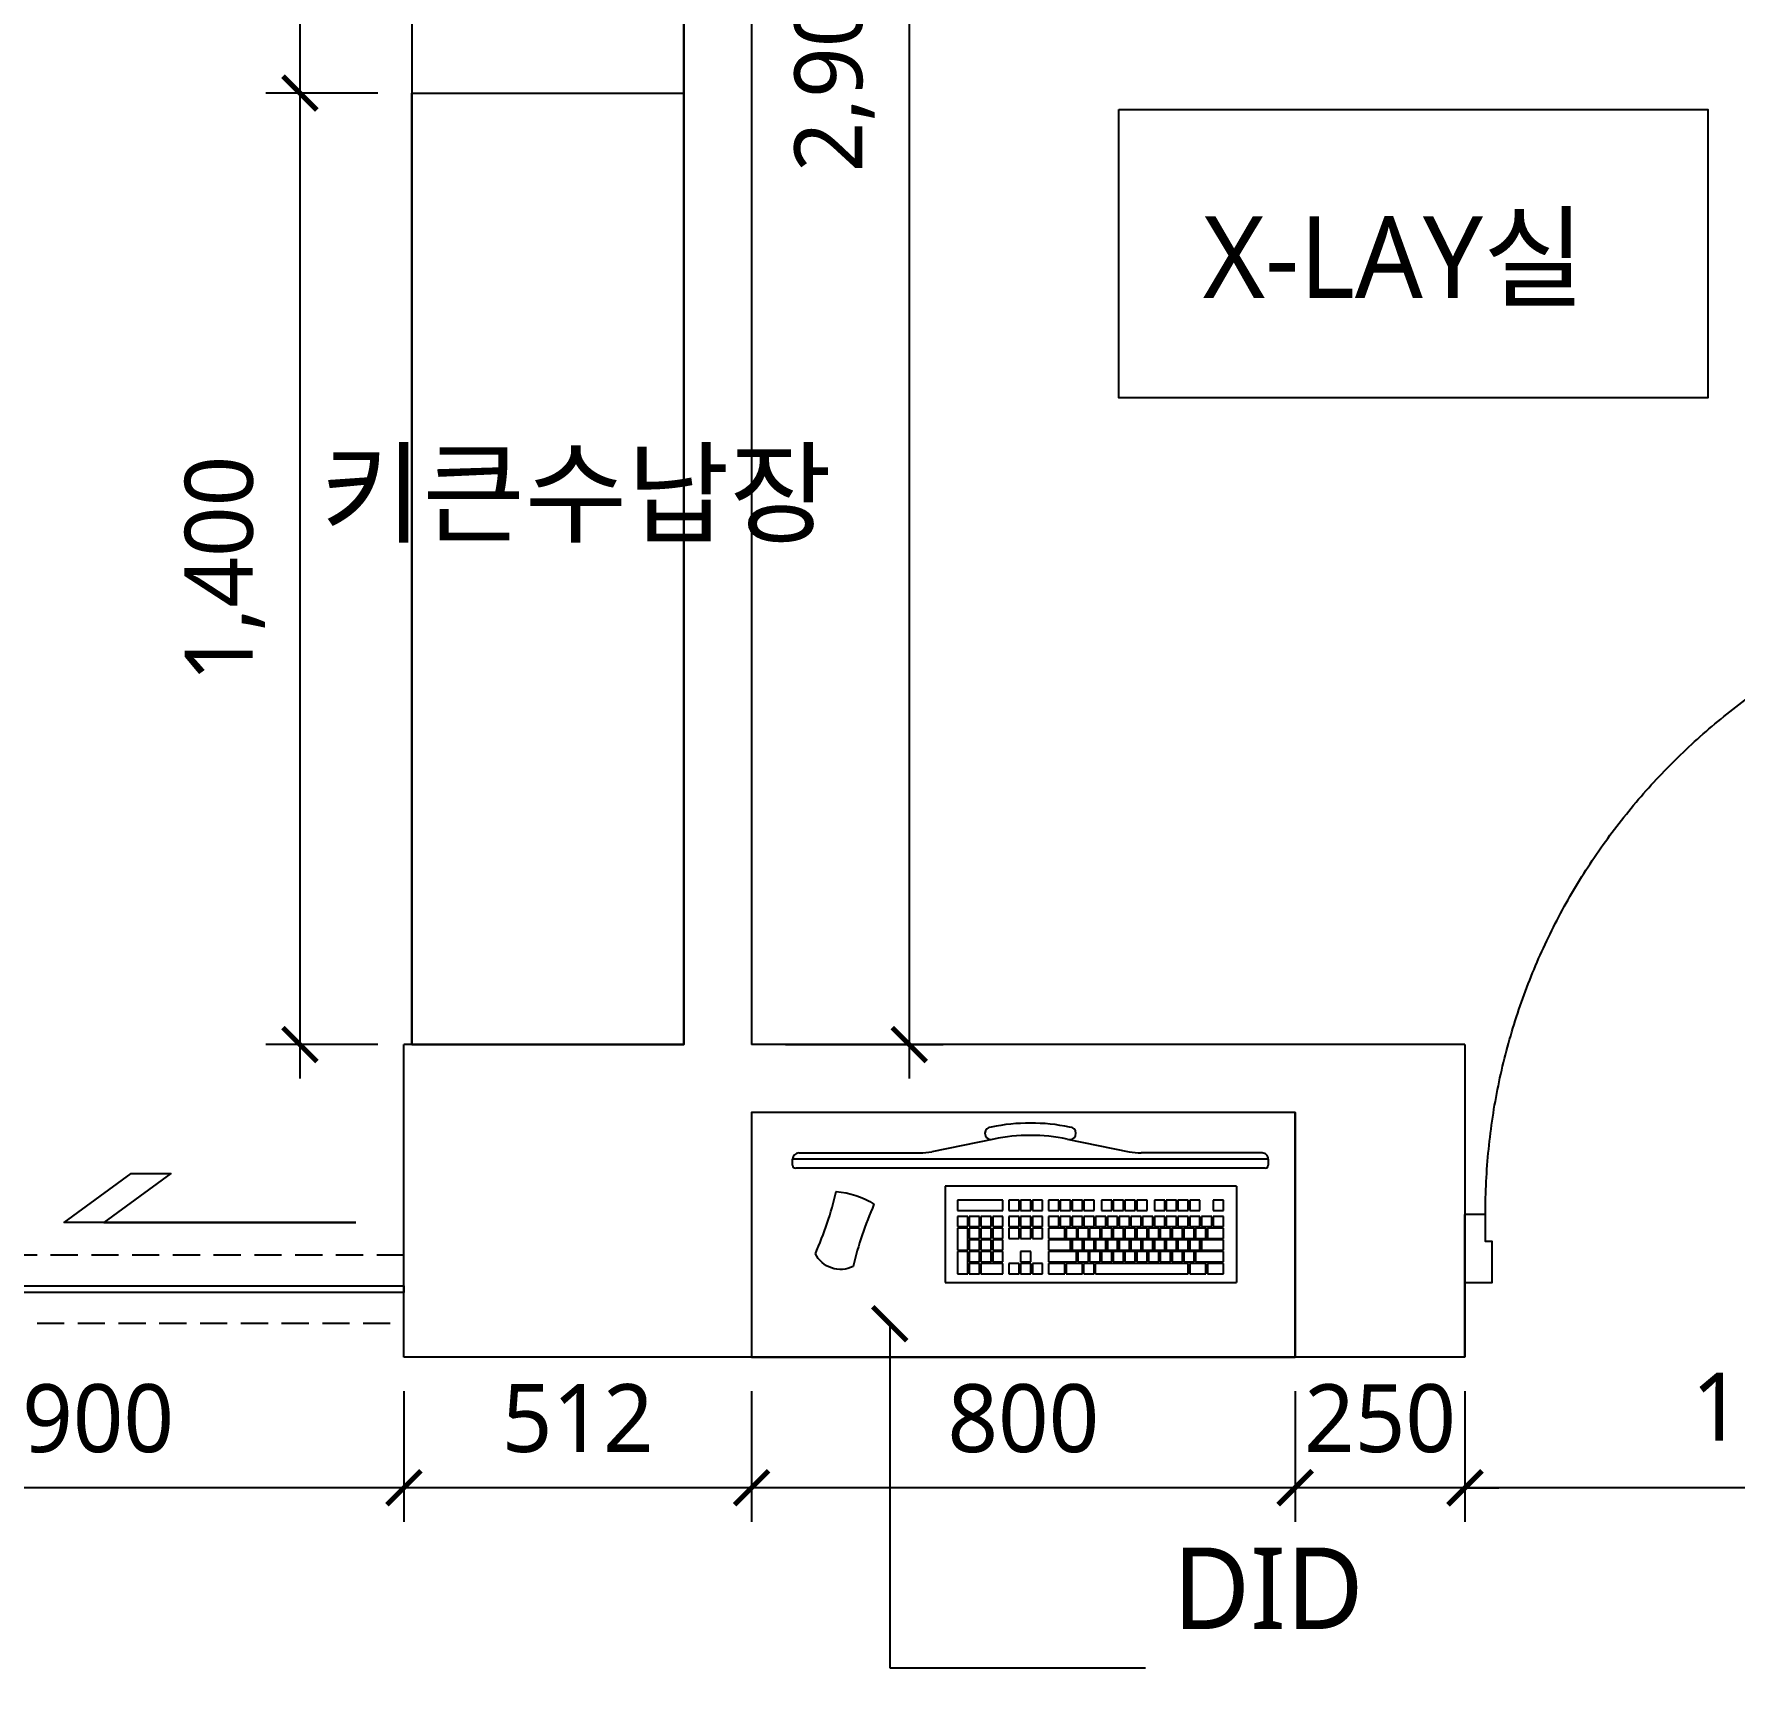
# Model space of a CAD drawing. Header units: metres. Extents: x 11578468 to 47831421, y -58341524 to -14256839.
# Drawn here: x 23879510 to 23882013, y -29114886 to -29112465 of the extents above; entities that cross this region are included whole.
import ezdxf

# ---------------------------------------------------------------- set-up
doc = ezdxf.new("R2010")
doc.units = ezdxf.units.M
doc.header["$LTSCALE"] = 50
doc.header["$MEASUREMENT"] = 0
doc.linetypes.add('CENTER2', pattern=[28.575, 19.05, -3.175, 3.175, -3.175])
doc.linetypes.add('DH-HID2', pattern=[1.2, 0.8, -0.4])
doc.layers.get('0').update_dxf_attribs({"linetype": 'CONTINUOUS'})
doc.layers.get('DEFPOINTS').update_dxf_attribs({"linetype": 'CONTINUOUS'})
for name, color, linetype in [('CO-DOOR', 8, 'CONTINUOUS'), ('TEX', 7, 'CONTINUOUS'), ('wall', 3, 'CONTINUOUS'), ('WIN', 4, 'CONTINUOUS'), ('家具', 251, 'CONTINUOUS'), ('가구', 6, 'CONTINUOUS')]:
    doc.layers.add(name, color=color, linetype=linetype)
doc.layers.add('wall2', color=3, linetype='CONTINUOUS', lineweight=25)
doc.styles.add('HY 울릉도 L', font='malgun.ttf')
doc.styles.add('JT1', font='malgun.ttf')
doc.dimstyles.new('사본 50', dxfattribs={"dimscale": 50, "dimtxt": 2, "dimasz": 1, "dimexe": 1, "dimexo": 1, "dimgap": 1, "dimtad": 1, "dimdec": 0, "dimrnd": 0.05, "dimdsep": 46, "dimlunit": 6, "dimtxsty": 'HY 울릉도 L', "dimblk": 'ARCHTICK', "dimcen": 2.5, "dimdle": 1, "dimclrd": 133, "dimclre": 133, "dimclrt": 30, "dimadec": 0, "dimazin": 0, "dimtfac": 1, "dimtdec": 0, "dimtix": 1, "dimtmove": 2, "dimatfit": 3, "dimldrblk": 'ARCHTICK', "dimfxl": 1, "dimlwd": -1, "dimlwe": -1, "dimarcsym": 0})

# ---------------------------------------------------------------- blocks, each defined once
blk = doc.blocks.new('374982739')
for p, q in [((23848116.6, -29101169.4), (23848116.6, -29101169.4)), ((23848116.6, -29101169.4), (23848125.6, -29101169.4)), ((23848107.6, -29101178.4), (23848107.6, -29101356.3)), ((23848130.1, -29101173.9), (23848130.1, -29101864.9)), ((23848156.4, -29101216.2), (23848298.1, -29101216.2)), ((23848156.4, -29101216.2), (23848156.4, -29101644.8)), ((23848298.1, -29101644.8), (23848298.1, -29101216.2)), ((23848177.1, -29101235.2), (23848177.1, -29101250.4)), ((23848192.2, -29101235.2), (23848177.1, -29101235.2)), ((23848192.2, -29101250.4), (23848192.2, -29101235.2)), ((23848200.9, -29101235.2), (23848200.9, -29101250.4)), ((23848216, -29101235.2), (23848200.9, -29101235.2)), ((23848216, -29101250.4), (23848216, -29101235.2)), ((23848218.2, -29101235.2), (23848218.2, -29101259)), ((23848233.3, -29101235.2), (23848218.2, -29101235.2)), ((23848233.3, -29101259), (23848233.3, -29101235.2)), ((23848235.5, -29101235.2), (23848235.5, -29101267.7)), ((23848250.7, -29101235.2), (23848235.5, -29101235.2)), ((23848250.7, -29101267.7), (23848250.7, -29101235.2)), ((23848252.8, -29101235.2), (23848252.8, -29101276.4)), ((23848268, -29101235.2), (23848252.8, -29101235.2)), ((23848268, -29101276.4), (23848268, -29101235.2)), ((23848270.1, -29101235.2), (23848270.1, -29101259)), ((23848285.3, -29101235.2), (23848270.1, -29101235.2)), ((23848285.3, -29101259), (23848285.3, -29101235.2)), ((23848177.1, -29101250.4), (23848192.2, -29101250.4)), ((23848177.1, -29101269.9), (23848177.1, -29101285)), ((23848192.2, -29101269.9), (23848177.1, -29101269.9)), ((23848192.2, -29101285), (23848192.2, -29101269.9)), ((23848200.9, -29101250.4), (23848216, -29101250.4)), ((23848216, -29101252.6), (23848200.9, -29101252.6)), ((23848200.9, -29101252.6), (23848200.9, -29101267.7)), ((23848200.9, -29101267.7), (23848216, -29101267.7)), ((23848216, -29101269.9), (23848200.9, -29101269.9)), ((23848200.9, -29101269.9), (23848200.9, -29101285)), ((23848216, -29101267.7), (23848216, -29101252.6)), ((23848216, -29101285), (23848216, -29101269.9)), ((23848218.2, -29101259), (23848233.3, -29101259)), ((23848218.2, -29101261.2), (23848218.2, -29101276.4)), ((23848233.3, -29101261.2), (23848218.2, -29101261.2)), ((23848233.3, -29101276.4), (23848233.3, -29101261.2)), ((23848235.5, -29101267.7), (23848250.7, -29101267.7)), ((23848235.5, -29101269.9), (23848235.5, -29101285)), ((23848250.7, -29101269.9), (23848235.5, -29101269.9)), ((23848250.7, -29101285), (23848250.7, -29101269.9)), ((23848270.1, -29101259), (23848285.3, -29101259)), ((23848270.1, -29101261.2), (23848270.1, -29101285)), ((23848285.3, -29101261.2), (23848270.1, -29101261.2)), ((23848285.3, -29101285), (23848285.3, -29101261.2)), ((23848177.1, -29101285), (23848192.2, -29101285)), ((23848177.1, -29101287.2), (23848177.1, -29101302.3)), ((23848192.2, -29101287.2), (23848177.1, -29101287.2)), ((23848192.2, -29101302.3), (23848192.2, -29101287.2)), ((23848200.9, -29101285), (23848216, -29101285)), ((23848200.9, -29101287.2), (23848200.9, -29101302.3)), ((23848216, -29101287.2), (23848200.9, -29101287.2)), ((23848216, -29101302.3), (23848216, -29101287.2)), ((23848218.2, -29101276.4), (23848233.3, -29101276.4)), ((23848218.2, -29101278.5), (23848218.2, -29101293.7)), ((23848233.3, -29101278.5), (23848218.2, -29101278.5)), ((23848218.2, -29101293.7), (23848233.3, -29101293.7)), ((23848218.2, -29101295.8), (23848218.2, -29101311)), ((23848233.3, -29101295.8), (23848218.2, -29101295.8)), ((23848233.3, -29101293.7), (23848233.3, -29101278.5)), ((23848233.3, -29101311), (23848233.3, -29101295.8)), ((23848235.5, -29101285), (23848250.7, -29101285)), ((23848235.5, -29101287.2), (23848235.5, -29101302.3)), ((23848250.7, -29101287.2), (23848235.5, -29101287.2)), ((23848250.7, -29101302.3), (23848250.7, -29101287.2)), ((23848252.8, -29101276.4), (23848268, -29101276.4)), ((23848252.8, -29101278.5), (23848252.8, -29101293.7)), ((23848268, -29101278.5), (23848252.8, -29101278.5)), ((23848252.8, -29101293.7), (23848268, -29101293.7)), ((23848252.8, -29101295.8), (23848252.8, -29101311)), ((23848268, -29101295.8), (23848252.8, -29101295.8)), ((23848268, -29101293.7), (23848268, -29101278.5)), ((23848268, -29101311), (23848268, -29101295.8)), ((23848270.1, -29101285), (23848285.3, -29101285)), ((23848270.1, -29101287.2), (23848270.1, -29101423.5)), ((23848285.3, -29101287.2), (23848270.1, -29101287.2)), ((23848285.3, -29101423.5), (23848285.3, -29101287.2)), ((23848177.1, -29101302.3), (23848192.2, -29101302.3)), ((23848177.1, -29101304.5), (23848177.1, -29101319.6)), ((23848192.2, -29101304.5), (23848177.1, -29101304.5)), ((23848177.1, -29101319.6), (23848192.2, -29101319.6)), ((23848192.2, -29101319.6), (23848192.2, -29101304.5)), ((23848200.9, -29101302.3), (23848216, -29101302.3)), ((23848216, -29101304.5), (23848200.9, -29101304.5)), ((23848200.9, -29101304.5), (23848200.9, -29101319.6)), ((23848200.9, -29101319.6), (23848216, -29101319.6)), ((23848216, -29101319.6), (23848216, -29101304.5)), ((23848218.2, -29101311), (23848233.3, -29101311)), ((23848218.2, -29101313.2), (23848218.2, -29101328.3)), ((23848233.3, -29101313.2), (23848218.2, -29101313.2)), ((23848233.3, -29101328.3), (23848233.3, -29101313.2)), ((23848235.5, -29101302.3), (23848250.7, -29101302.3)), ((23848250.7, -29101304.5), (23848235.5, -29101304.5)), ((23848235.5, -29101304.5), (23848235.5, -29101319.6)), ((23848235.5, -29101319.6), (23848250.7, -29101319.6)), ((23848250.7, -29101319.6), (23848250.7, -29101304.5)), ((23848252.8, -29101311), (23848268, -29101311)), ((23848252.8, -29101313.2), (23848252.8, -29101328.3)), ((23848268, -29101313.2), (23848252.8, -29101313.2)), ((23848268, -29101328.3), (23848268, -29101313.2)), ((23848177.1, -29101321.8), (23848177.1, -29101337)), ((23848192.2, -29101321.8), (23848177.1, -29101321.8)), ((23848177.1, -29101337), (23848192.2, -29101337)), ((23848192.2, -29101337), (23848192.2, -29101321.8)), ((23848216, -29101321.8), (23848200.9, -29101321.8)), ((23848200.9, -29101321.8), (23848200.9, -29101337)), ((23848200.9, -29101337), (23848216, -29101337)), ((23848200.9, -29101339.1), (23848200.9, -29101354.3)), ((23848216, -29101339.1), (23848200.9, -29101339.1)), ((23848216, -29101337), (23848216, -29101321.8)), ((23848216, -29101354.3), (23848216, -29101339.1)), ((23848218.2, -29101328.3), (23848233.3, -29101328.3)), ((23848218.2, -29101330.5), (23848218.2, -29101345.6)), ((23848233.3, -29101330.5), (23848218.2, -29101330.5)), ((23848218.2, -29101345.6), (23848233.3, -29101345.6)), ((23848233.3, -29101345.6), (23848233.3, -29101330.5)), ((23848250.7, -29101321.8), (23848235.5, -29101321.8)), ((23848235.5, -29101321.8), (23848235.5, -29101337)), ((23848235.5, -29101337), (23848250.7, -29101337)), ((23848235.5, -29101339.1), (23848235.5, -29101354.3)), ((23848250.7, -29101339.1), (23848235.5, -29101339.1)), ((23848250.7, -29101337), (23848250.7, -29101321.8)), ((23848250.7, -29101354.3), (23848250.7, -29101339.1)), ((23848252.8, -29101328.3), (23848268, -29101328.3)), ((23848252.8, -29101330.5), (23848252.8, -29101345.6)), ((23848268, -29101330.5), (23848252.8, -29101330.5)), ((23848252.8, -29101345.6), (23848268, -29101345.6)), ((23848268, -29101345.6), (23848268, -29101330.5)), ((23848177.1, -29101347.8), (23848177.1, -29101362.9)), ((23848192.2, -29101347.8), (23848177.1, -29101347.8)), ((23848177.1, -29101362.9), (23848192.2, -29101362.9)), ((23848177.1, -29101365.1), (23848177.1, -29101380.3)), ((23848192.2, -29101365.1), (23848177.1, -29101365.1)), ((23848192.2, -29101362.9), (23848192.2, -29101347.8)), ((23848192.2, -29101380.3), (23848192.2, -29101365.1)), ((23848200.9, -29101354.3), (23848216, -29101354.3)), ((23848200.9, -29101356.4), (23848200.9, -29101371.6)), ((23848216, -29101356.4), (23848200.9, -29101356.4)), ((23848216, -29101371.6), (23848216, -29101356.4)), ((23848233.3, -29101347.8), (23848218.2, -29101347.8)), ((23848218.2, -29101347.8), (23848218.2, -29101362.9)), ((23848218.2, -29101362.9), (23848233.3, -29101362.9)), ((23848218.2, -29101365.1), (23848218.2, -29101380.3)), ((23848233.3, -29101365.1), (23848218.2, -29101365.1)), ((23848233.3, -29101362.9), (23848233.3, -29101347.8)), ((23848233.3, -29101380.3), (23848233.3, -29101365.1)), ((23848235.5, -29101354.3), (23848250.7, -29101354.3)), ((23848235.5, -29101356.4), (23848235.5, -29101371.6)), ((23848250.7, -29101356.4), (23848235.5, -29101356.4)), ((23848250.7, -29101371.6), (23848250.7, -29101356.4)), ((23848252.8, -29101347.8), (23848252.8, -29101362.9)), ((23848268, -29101347.8), (23848252.8, -29101347.8)), ((23848252.8, -29101362.9), (23848268, -29101362.9)), ((23848252.8, -29101365.1), (23848252.8, -29101380.3)), ((23848268, -29101365.1), (23848252.8, -29101365.1)), ((23848268, -29101362.9), (23848268, -29101347.8)), ((23848268, -29101380.3), (23848268, -29101365.1)), ((23848087.2, -29101465.3), (23848105.8, -29101374.3)), ((23848177.1, -29101380.3), (23848192.2, -29101380.3)), ((23848192.2, -29101382.4), (23848177.1, -29101382.4)), ((23848177.1, -29101382.4), (23848177.1, -29101397.6)), ((23848192.2, -29101397.6), (23848192.2, -29101382.4)), ((23848200.9, -29101371.6), (23848216, -29101371.6)), ((23848200.9, -29101373.8), (23848200.9, -29101388.9)), ((23848216, -29101373.8), (23848200.9, -29101373.8)), ((23848200.9, -29101388.9), (23848216, -29101388.9)), ((23848200.9, -29101391.1), (23848200.9, -29101406.2)), ((23848216, -29101391.1), (23848200.9, -29101391.1)), ((23848216, -29101388.9), (23848216, -29101373.8)), ((23848216, -29101406.2), (23848216, -29101391.1)), ((23848218.2, -29101380.3), (23848233.3, -29101380.3)), ((23848233.3, -29101382.4), (23848218.2, -29101382.4)), ((23848218.2, -29101382.4), (23848218.2, -29101397.6)), ((23848233.3, -29101397.6), (23848233.3, -29101382.4)), ((23848235.5, -29101371.6), (23848250.7, -29101371.6)), ((23848235.5, -29101373.8), (23848235.5, -29101388.9)), ((23848250.7, -29101373.8), (23848235.5, -29101373.8)), ((23848235.5, -29101388.9), (23848250.7, -29101388.9)), ((23848250.7, -29101391.1), (23848235.5, -29101391.1)), ((23848235.5, -29101391.1), (23848235.5, -29101406.2)), ((23848250.7, -29101388.9), (23848250.7, -29101373.8)), ((23848250.7, -29101406.2), (23848250.7, -29101391.1)), ((23848252.8, -29101380.3), (23848268, -29101380.3)), ((23848252.8, -29101382.4), (23848252.8, -29101397.6)), ((23848268, -29101382.4), (23848252.8, -29101382.4)), ((23848268, -29101397.6), (23848268, -29101382.4)), ((23848177.1, -29101397.6), (23848192.2, -29101397.6)), ((23848177.1, -29101399.7), (23848177.1, -29101414.9)), ((23848192.2, -29101399.7), (23848177.1, -29101399.7)), ((23848177.1, -29101414.9), (23848192.2, -29101414.9)), ((23848192.2, -29101414.9), (23848192.2, -29101399.7)), ((23848200.9, -29101406.2), (23848216, -29101406.2)), ((23848216, -29101408.4), (23848200.9, -29101408.4)), ((23848200.9, -29101408.4), (23848200.9, -29101423.5)), ((23848216, -29101423.5), (23848216, -29101408.4)), ((23848218.2, -29101397.6), (23848233.3, -29101397.6)), ((23848218.2, -29101399.7), (23848218.2, -29101414.9)), ((23848233.3, -29101399.7), (23848218.2, -29101399.7)), ((23848218.2, -29101414.9), (23848233.3, -29101414.9)), ((23848218.2, -29101417), (23848218.2, -29101432.2)), ((23848233.3, -29101417), (23848218.2, -29101417)), ((23848233.3, -29101414.9), (23848233.3, -29101399.7)), ((23848233.3, -29101432.2), (23848233.3, -29101417)), ((23848235.5, -29101406.2), (23848250.7, -29101406.2)), ((23848235.5, -29101408.4), (23848235.5, -29101423.5)), ((23848250.7, -29101408.4), (23848235.5, -29101408.4)), ((23848250.7, -29101423.5), (23848250.7, -29101408.4)), ((23848252.8, -29101397.6), (23848268, -29101397.6)), ((23848268, -29101399.7), (23848252.8, -29101399.7)), ((23848252.8, -29101399.7), (23848252.8, -29101414.9)), ((23848252.8, -29101414.9), (23848268, -29101414.9)), ((23848252.8, -29101417), (23848252.8, -29101432.2)), ((23848268, -29101417), (23848252.8, -29101417)), ((23848268, -29101414.9), (23848268, -29101399.7)), ((23848268, -29101432.2), (23848268, -29101417)), ((23848177.1, -29101425.7), (23848177.1, -29101440.9)), ((23848192.2, -29101425.7), (23848177.1, -29101425.7)), ((23848177.1, -29101440.9), (23848192.2, -29101440.9)), ((23848177.1, -29101443), (23848177.1, -29101458.2)), ((23848192.2, -29101443), (23848177.1, -29101443)), ((23848192.2, -29101440.9), (23848192.2, -29101425.7)), ((23848192.2, -29101458.2), (23848192.2, -29101443)), ((23848200.9, -29101423.5), (23848216, -29101423.5)), ((23848216, -29101425.7), (23848200.9, -29101425.7)), ((23848200.9, -29101425.7), (23848200.9, -29101440.9)), ((23848200.9, -29101440.9), (23848216, -29101440.9)), ((23848216, -29101443), (23848200.9, -29101443)), ((23848200.9, -29101443), (23848200.9, -29101458.2)), ((23848216, -29101440.9), (23848216, -29101425.7)), ((23848216, -29101458.2), (23848216, -29101443)), ((23848233.3, -29101432.2), (23848218.2, -29101432.2)), ((23848218.2, -29101434.4), (23848218.2, -29101449.5)), ((23848218.2, -29101434.4), (23848233.3, -29101434.4)), ((23848233.3, -29101449.5), (23848233.3, -29101434.4)), ((23848235.5, -29101423.5), (23848250.7, -29101423.5)), ((23848250.7, -29101425.7), (23848235.5, -29101425.7)), ((23848235.5, -29101425.7), (23848235.5, -29101440.9)), ((23848235.5, -29101440.9), (23848250.7, -29101440.9)), ((23848235.5, -29101443), (23848235.5, -29101458.2)), ((23848250.7, -29101443), (23848235.5, -29101443)), ((23848250.7, -29101440.9), (23848250.7, -29101425.7)), ((23848250.7, -29101458.2), (23848250.7, -29101443)), ((23848268, -29101432.2), (23848252.8, -29101432.2)), ((23848252.8, -29101434.4), (23848252.8, -29101449.5)), ((23848252.8, -29101434.4), (23848268, -29101434.4)), ((23848268, -29101449.5), (23848268, -29101434.4)), ((23848285.3, -29101423.5), (23848270.1, -29101423.5)), ((23848285.3, -29101425.7), (23848270.1, -29101425.7)), ((23848270.1, -29101425.7), (23848270.1, -29101440.9)), ((23848285.3, -29101440.9), (23848270.1, -29101440.9)), ((23848270.1, -29101443), (23848270.1, -29101466.8)), ((23848285.3, -29101443), (23848270.1, -29101443)), ((23848285.3, -29101440.9), (23848285.3, -29101425.7)), ((23848285.3, -29101466.8), (23848285.3, -29101443)), ((23848177.1, -29101458.2), (23848192.2, -29101458.2)), ((23848177.1, -29101460.3), (23848177.1, -29101475.5)), ((23848192.2, -29101460.3), (23848177.1, -29101460.3)), ((23848192.2, -29101475.5), (23848192.2, -29101460.3)), ((23848200.9, -29101458.2), (23848216, -29101458.2)), ((23848216, -29101460.3), (23848200.9, -29101460.3)), ((23848200.9, -29101460.3), (23848200.9, -29101475.5)), ((23848216, -29101475.5), (23848216, -29101460.3)), ((23848218.2, -29101449.5), (23848233.3, -29101449.5)), ((23848218.2, -29101451.7), (23848218.2, -29101466.8)), ((23848218.2, -29101451.7), (23848233.3, -29101451.7)), ((23848218.2, -29101466.8), (23848233.3, -29101466.8)), ((23848218.2, -29101469), (23848218.2, -29101492.8)), ((23848233.3, -29101469), (23848218.2, -29101469)), ((23848233.3, -29101466.8), (23848233.3, -29101451.7)), ((23848233.3, -29101492.8), (23848233.3, -29101469)), ((23848235.5, -29101458.2), (23848250.7, -29101458.2)), ((23848235.5, -29101460.3), (23848235.5, -29101492.8)), ((23848250.7, -29101460.3), (23848235.5, -29101460.3)), ((23848250.7, -29101492.8), (23848250.7, -29101460.3)), ((23848252.8, -29101449.5), (23848268, -29101449.5)), ((23848252.8, -29101451.7), (23848252.8, -29101492.8)), ((23848268, -29101451.7), (23848252.8, -29101451.7)), ((23848268, -29101492.8), (23848268, -29101451.7)), ((23848270.1, -29101466.8), (23848285.3, -29101466.8)), ((23848270.1, -29101469), (23848270.1, -29101492.8)), ((23848285.3, -29101469), (23848270.1, -29101469)), ((23848285.3, -29101492.8), (23848285.3, -29101469)), ((23848177.1, -29101475.5), (23848192.2, -29101475.5)), ((23848177.1, -29101477.6), (23848177.1, -29101492.8)), ((23848192.2, -29101477.6), (23848177.1, -29101477.6)), ((23848177.1, -29101492.8), (23848192.2, -29101492.8)), ((23848192.2, -29101492.8), (23848192.2, -29101477.6)), ((23848200.9, -29101475.5), (23848216, -29101475.5)), ((23848200.9, -29101477.6), (23848200.9, -29101492.8)), ((23848216, -29101477.6), (23848200.9, -29101477.6)), ((23848200.9, -29101492.8), (23848216, -29101492.8)), ((23848216, -29101492.8), (23848216, -29101477.6)), ((23848218.2, -29101492.8), (23848233.3, -29101492.8)), ((23848235.5, -29101492.8), (23848250.7, -29101492.8)), ((23848252.8, -29101492.8), (23848268, -29101492.8)), ((23848270.1, -29101492.8), (23848285.3, -29101492.8)), ((23848177.1, -29101501.5), (23848177.1, -29101516.6)), ((23848192.2, -29101501.5), (23848177.1, -29101501.5)), ((23848177.1, -29101516.6), (23848192.2, -29101516.6)), ((23848177.1, -29101518.8), (23848177.1, -29101533.9)), ((23848192.2, -29101518.8), (23848177.1, -29101518.8)), ((23848192.2, -29101516.6), (23848192.2, -29101501.5)), ((23848192.2, -29101533.9), (23848192.2, -29101518.8)), ((23848216, -29101501.5), (23848200.9, -29101501.5)), ((23848200.9, -29101501.5), (23848200.9, -29101516.6)), ((23848200.9, -29101516.6), (23848216, -29101516.6)), ((23848216, -29101518.8), (23848200.9, -29101518.8)), ((23848200.9, -29101518.8), (23848200.9, -29101533.9)), ((23848216, -29101516.6), (23848216, -29101501.5)), ((23848216, -29101533.9), (23848216, -29101518.8)), ((23848218.2, -29101501.5), (23848218.2, -29101516.6)), ((23848233.3, -29101501.5), (23848218.2, -29101501.5)), ((23848218.2, -29101516.6), (23848233.3, -29101516.6)), ((23848218.2, -29101518.8), (23848218.2, -29101533.9)), ((23848233.3, -29101518.8), (23848218.2, -29101518.8)), ((23848233.3, -29101516.6), (23848233.3, -29101501.5)), ((23848233.3, -29101533.9), (23848233.3, -29101518.8)), ((23848252.8, -29101518.8), (23848252.8, -29101533.9)), ((23848268, -29101518.8), (23848252.8, -29101518.8)), ((23848268, -29101533.9), (23848268, -29101518.8)), ((23848270.1, -29101501.5), (23848270.1, -29101516.6)), ((23848285.3, -29101501.5), (23848270.1, -29101501.5)), ((23848270.1, -29101516.6), (23848285.3, -29101516.6)), ((23848285.3, -29101518.8), (23848270.1, -29101518.8)), ((23848270.1, -29101518.8), (23848270.1, -29101533.9)), ((23848285.3, -29101516.6), (23848285.3, -29101501.5)), ((23848285.3, -29101533.9), (23848285.3, -29101518.8)), ((23848177.1, -29101533.9), (23848192.2, -29101533.9)), ((23848177.1, -29101536.1), (23848177.1, -29101551.2)), ((23848192.2, -29101536.1), (23848177.1, -29101536.1)), ((23848192.2, -29101551.2), (23848192.2, -29101536.1)), ((23848200.9, -29101533.9), (23848216, -29101533.9)), ((23848200.9, -29101536.1), (23848200.9, -29101551.2)), ((23848216, -29101536.1), (23848200.9, -29101536.1)), ((23848216, -29101551.2), (23848216, -29101536.1)), ((23848218.2, -29101533.9), (23848233.3, -29101533.9)), ((23848218.2, -29101536.1), (23848218.2, -29101551.2)), ((23848233.3, -29101536.1), (23848218.2, -29101536.1)), ((23848233.3, -29101551.2), (23848233.3, -29101536.1)), ((23848252.8, -29101533.9), (23848268, -29101533.9)), ((23848270.1, -29101533.9), (23848285.3, -29101533.9)), ((23848270.1, -29101536.1), (23848270.1, -29101551.2)), ((23848285.3, -29101536.1), (23848270.1, -29101536.1)), ((23848285.3, -29101551.2), (23848285.3, -29101536.1)), ((23848177.1, -29101551.2), (23848192.2, -29101551.2)), ((23848177.1, -29101559.9), (23848177.1, -29101627)), ((23848192.2, -29101559.9), (23848177.1, -29101559.9)), ((23848192.2, -29101627), (23848192.2, -29101559.9)), ((23848200.9, -29101551.2), (23848216, -29101551.2)), ((23848216, -29101559.9), (23848200.9, -29101559.9)), ((23848200.9, -29101559.9), (23848200.9, -29101575)), ((23848216, -29101575), (23848216, -29101559.9)), ((23848218.2, -29101551.2), (23848233.3, -29101551.2)), ((23848218.2, -29101559.9), (23848218.2, -29101575)), ((23848233.3, -29101559.9), (23848218.2, -29101559.9)), ((23848233.3, -29101575), (23848233.3, -29101559.9)), ((23848235.5, -29101559.9), (23848235.5, -29101575)), ((23848250.7, -29101559.9), (23848235.5, -29101559.9)), ((23848250.7, -29101575), (23848250.7, -29101559.9)), ((23848252.8, -29101559.9), (23848252.8, -29101575)), ((23848268, -29101559.9), (23848252.8, -29101559.9)), ((23848268, -29101575), (23848268, -29101559.9)), ((23848270.1, -29101551.2), (23848285.3, -29101551.2)), ((23848270.1, -29101559.9), (23848270.1, -29101592.4)), ((23848285.3, -29101559.9), (23848270.1, -29101559.9)), ((23848285.3, -29101592.4), (23848285.3, -29101559.9)), ((23848200.9, -29101575), (23848216, -29101575)), ((23848200.9, -29101577.2), (23848200.9, -29101592.4)), ((23848216, -29101577.2), (23848200.9, -29101577.2)), ((23848200.9, -29101592.4), (23848216, -29101592.4)), ((23848216, -29101594.5), (23848200.9, -29101594.5)), ((23848200.9, -29101594.5), (23848200.9, -29101609.7)), ((23848216, -29101592.4), (23848216, -29101577.2)), ((23848216, -29101609.7), (23848216, -29101594.5)), ((23848218.2, -29101575), (23848233.3, -29101575)), ((23848218.2, -29101577.2), (23848218.2, -29101592.4)), ((23848233.3, -29101577.2), (23848218.2, -29101577.2)), ((23848218.2, -29101592.4), (23848233.3, -29101592.4)), ((23848218.2, -29101594.5), (23848218.2, -29101609.7)), ((23848233.3, -29101594.5), (23848218.2, -29101594.5)), ((23848233.3, -29101592.4), (23848233.3, -29101577.2)), ((23848233.3, -29101609.7), (23848233.3, -29101594.5)), ((23848235.5, -29101575), (23848250.7, -29101575)), ((23848235.5, -29101577.2), (23848235.5, -29101592.4)), ((23848250.7, -29101577.2), (23848235.5, -29101577.2)), ((23848235.5, -29101592.4), (23848250.7, -29101592.4)), ((23848250.7, -29101594.5), (23848235.5, -29101594.5)), ((23848235.5, -29101594.5), (23848235.5, -29101609.7)), ((23848250.7, -29101592.4), (23848250.7, -29101577.2)), ((23848250.7, -29101609.7), (23848250.7, -29101594.5)), ((23848252.8, -29101575), (23848268, -29101575)), ((23848252.8, -29101577.2), (23848252.8, -29101592.4)), ((23848268, -29101577.2), (23848252.8, -29101577.2)), ((23848252.8, -29101592.4), (23848268, -29101592.4)), ((23848268, -29101594.5), (23848252.8, -29101594.5)), ((23848252.8, -29101594.5), (23848252.8, -29101609.7)), ((23848268, -29101592.4), (23848268, -29101577.2)), ((23848268, -29101609.7), (23848268, -29101594.5)), ((23848270.1, -29101592.4), (23848285.3, -29101592.4)), ((23848285.3, -29101594.5), (23848270.1, -29101594.5)), ((23848270.1, -29101594.5), (23848270.1, -29101609.7)), ((23848285.3, -29101609.7), (23848285.3, -29101594.5)), ((23848200.9, -29101609.7), (23848216, -29101609.7)), ((23848200.9, -29101611.8), (23848200.9, -29101627)), ((23848216, -29101611.8), (23848200.9, -29101611.8)), ((23848216, -29101627), (23848216, -29101611.8)), ((23848218.2, -29101609.7), (23848233.3, -29101609.7)), ((23848218.2, -29101611.8), (23848218.2, -29101627)), ((23848250.7, -29101611.8), (23848218.2, -29101611.8)), ((23848235.5, -29101609.7), (23848250.7, -29101609.7)), ((23848250.7, -29101627), (23848250.7, -29101611.8)), ((23848252.8, -29101609.7), (23848268, -29101609.7)), ((23848252.8, -29101611.8), (23848252.8, -29101627)), ((23848285.3, -29101611.8), (23848252.8, -29101611.8)), ((23848270.1, -29101609.7), (23848285.3, -29101609.7)), ((23848285.3, -29101627), (23848285.3, -29101611.8)), ((23848156.4, -29101644.8), (23848298.1, -29101644.8)), ((23848177.1, -29101627), (23848192.2, -29101627)), ((23848200.9, -29101627), (23848216, -29101627)), ((23848218.2, -29101627), (23848250.7, -29101627)), ((23848252.8, -29101627), (23848285.3, -29101627))]:
    blk.add_line(p, q)
blk.add_lwpolyline([(23848087.2, -29101573.5), (23848105.8, -29101664.4)])
blk.add_lwpolyline([(23848256, -29101836, 0.043661), (23848164.5, -29101805.2, -0.131652), (23848183.2, -29101749.7, 0.043661), (23848274.7, -29101780.5, -0.414214)], format="xyb", close=True)
for centre, radius, start, end in [((23848116.6, -29101178.4), 9, 90.0015, 180.0015), ((23848125.6, -29101173.9), 4.5, 0.0015, 90.0015), ((23848017.6, -29101356.3), 90, 348.4413, 0.0015), ((23848351.7, -29101519.4), 288, 168.4413, 191.5616), ((23848078.7, -29101461.7), 9.2, 0.0015, 180.0015), ((23848351.7, -29101519.4), 270, 168.4413, 191.5616), ((23848078.7, -29101577.1), 9.2, 180.0015, 0.0015), ((23848017.6, -29101682.5), 90, 0.0015, 11.5616), ((23848125.6, -29101864.9), 4.5, 270.0015, 0.0015)]:
    blk.add_arc(centre, radius, start, end)
at = {"layer": '家具', "color": 251, "true_color": 0x636466}
for p, q in [((23848116.6, -29101169.4), (23848116.6, -29101869.4)), ((23848107.6, -29101860.4), (23848107.6, -29101682.5)), ((23848116.6, -29101869.4), (23848116.6, -29101869.4)), ((23848125.6, -29101869.4), (23848116.6, -29101869.4))]:
    blk.add_line(p, q, dxfattribs=at)
blk.add_arc((23848116.6, -29101860.4), 9, 180.0015, 270.0015, dxfattribs=at)
blk = doc.blocks.new('_ArchTick')
at = {"color": 0, "linetype": 'ByBlock', "const_width": 0.15}
blk.add_lwpolyline([(-0.5, -0.5), (0.5, 0.5)], dxfattribs=at)
blk = doc.blocks.new('*D1511')
at = {"layer": 'DEFPOINTS', "color": 0, "ltscale": 10, "transparency": 16777216}
for p in [(23880565.9, -29111052.3), (23880565.9, -29113952.3), (23880797.8, -29113952.3)]:
    blk.add_point(p, dxfattribs=at)
at = {"layer": '가구', "color": 133, "ltscale": 10, "transparency": 16777216}
for p, q in [((23880797.8, -29111002.3), (23880797.8, -29114002.3)), ((23880615.9, -29111052.3), (23880847.8, -29111052.3)), ((23880615.9, -29113952.3), (23880847.8, -29113952.3))]:
    blk.add_line(p, q, dxfattribs=at)
at = {"layer": '가구', "color": 133, "ltscale": 10, "transparency": 16777216, "xscale": 50, "yscale": 50, "zscale": 50}
for p, rotation in [((23880797.8, -29111052.3), 90), ((23880797.8, -29113952.3), 270)]:
    blk.add_blockref('_ArchTick', p, dxfattribs=dict(at, rotation=rotation))
at = {"layer": '가구', "color": 30, "ltscale": 10, "transparency": 16777216, "insert": (23880687.8, -29112502.3), "char_height": 100, "attachment_point": 5, "rotation": 90, "style": 'HY 울릉도 L'}
blk.add_mtext('2,900', dxfattribs=at)
blk = doc.blocks.new('*U632')
at = {"layer": 'WIN', "linetype": 'Continuous', "transparency": 33554687}
for points in [[(30, 1140), (30, 200), (70, 200), (70, 1140)], [(0, 200), (0, 100), (40, 100), (40, 160), (30, 160), (30, 200)], [(1000, 200), (1000, 100), (960, 100), (960, 160), (970, 160), (970, 200)]]:
    blk.add_lwpolyline(points, close=True, dxfattribs=at)
at = {"layer": 'WIN', "linetype": 'CENTER2', "ltscale": 20, "transparency": 33554687}
blk.add_arc((30, 200), 940, 0, 90, dxfattribs=at)
blk = doc.blocks.new('*D1571')
at = {"layer": 'DEFPOINTS', "color": 0, "ltscale": 10, "transparency": 16777216}
for p in [(23881615.9, -29114412.3), (23882615.9, -29114412.3), (23881615.9, -29114604.5)]:
    blk.add_point(p, dxfattribs=at)
at = {"layer": 'wall', "color": 133, "ltscale": 10, "transparency": 16777216}
for p, q in [((23881615.9, -29114462.3), (23881615.9, -29114654.5)), ((23882615.9, -29114462.3), (23882615.9, -29114654.5)), ((23882665.9, -29114604.5), (23881565.9, -29114604.5))]:
    blk.add_line(p, q, dxfattribs=at)
at = {"layer": 'wall', "color": 133, "ltscale": 10, "transparency": 16777216, "xscale": 50, "yscale": 50, "zscale": 50, "rotation": 180}
blk.add_blockref('_ArchTick', (23881615.9, -29114604.5), dxfattribs=at)
at = {"layer": 'wall', "color": 133, "ltscale": 10, "transparency": 16777216, "xscale": 50, "yscale": 50, "zscale": 50}
blk.add_blockref('_ArchTick', (23882615.9, -29114604.5), dxfattribs=at)
at = {"layer": 'wall', "color": 30, "ltscale": 10, "transparency": 16777216, "insert": (23882115.9, -29114494.2), "char_height": 100, "attachment_point": 5, "style": 'HY 울릉도 L'}
blk.add_mtext('1,000', dxfattribs=at)
blk = doc.blocks.new('*D1572')
at = {"layer": 'DEFPOINTS', "color": 0, "ltscale": 10, "transparency": 16777216}
for p in [(23881365.9, -29114412.3), (23881615.9, -29114412.3), (23881365.9, -29114604.5)]:
    blk.add_point(p, dxfattribs=at)
at = {"layer": 'wall', "color": 133, "ltscale": 10, "transparency": 16777216}
for p, q in [((23881365.9, -29114462.3), (23881365.9, -29114654.5)), ((23881615.9, -29114462.3), (23881615.9, -29114654.5)), ((23881365.9, -29114604.5), (23881315.9, -29114604.5)), ((23881615.9, -29114604.5), (23881365.9, -29114604.5)), ((23881615.9, -29114604.5), (23881665.9, -29114604.5))]:
    blk.add_line(p, q, dxfattribs=at)
at = {"layer": 'wall', "color": 133, "ltscale": 10, "transparency": 16777216, "xscale": 50, "yscale": 50, "zscale": 50}
blk.add_blockref('_ArchTick', (23881365.9, -29114604.5), dxfattribs=at)
at = {"layer": 'wall', "color": 133, "ltscale": 10, "transparency": 16777216, "xscale": 50, "yscale": 50, "zscale": 50, "rotation": 180}
blk.add_blockref('_ArchTick', (23881615.9, -29114604.5), dxfattribs=at)
at = {"layer": 'wall', "color": 30, "ltscale": 10, "transparency": 16777216, "insert": (23881490.9, -29114502.8), "char_height": 100, "attachment_point": 5, "style": 'HY 울릉도 L'}
blk.add_mtext('250', dxfattribs=at)
blk = doc.blocks.new('*D1573')
at = {"layer": 'DEFPOINTS', "color": 0, "ltscale": 10, "transparency": 16777216}
for p in [(23880565.9, -29114412.3), (23881365.9, -29114412.3), (23880565.9, -29114604.5)]:
    blk.add_point(p, dxfattribs=at)
at = {"layer": 'wall', "color": 133, "ltscale": 10, "transparency": 16777216}
for p, q in [((23880565.9, -29114462.3), (23880565.9, -29114654.5)), ((23881365.9, -29114462.3), (23881365.9, -29114654.5)), ((23881415.9, -29114604.5), (23880515.9, -29114604.5))]:
    blk.add_line(p, q, dxfattribs=at)
at = {"layer": 'wall', "color": 133, "ltscale": 10, "transparency": 16777216, "xscale": 50, "yscale": 50, "zscale": 50, "rotation": 180}
blk.add_blockref('_ArchTick', (23880565.9, -29114604.5), dxfattribs=at)
at = {"layer": 'wall', "color": 133, "ltscale": 10, "transparency": 16777216, "xscale": 50, "yscale": 50, "zscale": 50}
blk.add_blockref('_ArchTick', (23881365.9, -29114604.5), dxfattribs=at)
at = {"layer": 'wall', "color": 30, "ltscale": 10, "transparency": 16777216, "insert": (23880965.9, -29114502.8), "char_height": 100, "attachment_point": 5, "style": 'HY 울릉도 L'}
blk.add_mtext('800', dxfattribs=at)
blk = doc.blocks.new('*D1574')
at = {"layer": 'DEFPOINTS', "color": 0, "ltscale": 10, "transparency": 16777216}
for p in [(23880054.1, -29114412.3), (23880565.9, -29114412.3), (23880054.1, -29114604.5)]:
    blk.add_point(p, dxfattribs=at)
at = {"layer": 'wall', "color": 133, "ltscale": 10, "transparency": 16777216}
for p, q in [((23880054.1, -29114462.3), (23880054.1, -29114654.5)), ((23880565.9, -29114462.3), (23880565.9, -29114654.5)), ((23880615.9, -29114604.5), (23880004.1, -29114604.5))]:
    blk.add_line(p, q, dxfattribs=at)
at = {"layer": 'wall', "color": 133, "ltscale": 10, "transparency": 16777216, "xscale": 50, "yscale": 50, "zscale": 50, "rotation": 180}
blk.add_blockref('_ArchTick', (23880054.1, -29114604.5), dxfattribs=at)
at = {"layer": 'wall', "color": 133, "ltscale": 10, "transparency": 16777216, "xscale": 50, "yscale": 50, "zscale": 50}
blk.add_blockref('_ArchTick', (23880565.9, -29114604.5), dxfattribs=at)
at = {"layer": 'wall', "color": 30, "ltscale": 10, "transparency": 16777216, "insert": (23880310, -29114502.6), "char_height": 100, "attachment_point": 5, "style": 'HY 울릉도 L'}
blk.add_mtext('512', dxfattribs=at)
blk = doc.blocks.new('*D1575')
at = {"layer": 'DEFPOINTS', "color": 0, "ltscale": 10, "transparency": 16777216}
for p in [(23879154.1, -29114412.3), (23880054.1, -29114412.3), (23879154.1, -29114604.5)]:
    blk.add_point(p, dxfattribs=at)
at = {"layer": 'wall', "color": 133, "ltscale": 10, "transparency": 16777216}
for p, q in [((23879154.1, -29114462.3), (23879154.1, -29114654.5)), ((23880054.1, -29114462.3), (23880054.1, -29114654.5)), ((23880104.1, -29114604.5), (23879104.1, -29114604.5))]:
    blk.add_line(p, q, dxfattribs=at)
at = {"layer": 'wall', "color": 133, "ltscale": 10, "transparency": 16777216, "xscale": 50, "yscale": 50, "zscale": 50, "rotation": 180}
blk.add_blockref('_ArchTick', (23879154.1, -29114604.5), dxfattribs=at)
at = {"layer": 'wall', "color": 133, "ltscale": 10, "transparency": 16777216, "xscale": 50, "yscale": 50, "zscale": 50}
blk.add_blockref('_ArchTick', (23880054.1, -29114604.5), dxfattribs=at)
at = {"layer": 'wall', "color": 30, "ltscale": 10, "transparency": 16777216, "insert": (23879604.1, -29114502.8), "char_height": 100, "attachment_point": 5, "style": 'HY 울릉도 L'}
blk.add_mtext('900', dxfattribs=at)
blk = doc.blocks.new('*D1639')
at = {"layer": 'DEFPOINTS', "color": 0, "ltscale": 10, "transparency": 16777216}
for p in [(23884627.7, -29114724.1), (23884627.7, -29115078.2), (23878130.2, -29115151.7)]:
    blk.add_point(p, dxfattribs=at)
at = {"layer": 'wall', "color": 133, "ltscale": 10, "transparency": 16777216}
for p, q in [((23884627.7, -29114774.1), (23884627.7, -29115128.2)), ((23878130.2, -29115101.7), (23878130.2, -29115028.2)), ((23878080.2, -29115078.2), (23884677.7, -29115078.2))]:
    blk.add_line(p, q, dxfattribs=at)
at = {"layer": 'wall', "color": 133, "ltscale": 10, "transparency": 16777216, "xscale": 50, "yscale": 50, "zscale": 50, "rotation": 180}
blk.add_blockref('_ArchTick', (23878130.2, -29115078.2), dxfattribs=at)
at = {"layer": 'wall', "color": 133, "ltscale": 10, "transparency": 16777216, "xscale": 50, "yscale": 50, "zscale": 50}
blk.add_blockref('_ArchTick', (23884627.7, -29115078.2), dxfattribs=at)
at = {"layer": 'wall', "color": 30, "ltscale": 10, "transparency": 16777216, "insert": (23881379, -29114968.2), "char_height": 100, "attachment_point": 5, "style": 'HY 울릉도 L'}
blk.add_mtext('6,497', dxfattribs=at)
blk = doc.blocks.new('*D1662')
at = {"layer": 'DEFPOINTS', "color": 0, "ltscale": 10, "transparency": 16777216}
for p in [(23880065.9, -29112552.3), (23879901, -29113952.3), (23880065.9, -29113952.3)]:
    blk.add_point(p, dxfattribs=at)
at = {"layer": 'wall', "color": 133, "ltscale": 10, "transparency": 16777216}
for p, q in [((23879901, -29112502.3), (23879901, -29114002.3)), ((23880015.9, -29112552.3), (23879851, -29112552.3)), ((23880015.9, -29113952.3), (23879851, -29113952.3))]:
    blk.add_line(p, q, dxfattribs=at)
at = {"layer": 'wall', "color": 133, "ltscale": 10, "transparency": 16777216, "xscale": 50, "yscale": 50, "zscale": 50}
for p, rotation in [((23879901, -29112552.3), 90), ((23879901, -29113952.3), 270)]:
    blk.add_blockref('_ArchTick', p, dxfattribs=dict(at, rotation=rotation))
at = {"layer": 'wall', "color": 30, "ltscale": 10, "transparency": 16777216, "insert": (23879790.7, -29113252.3), "char_height": 100, "attachment_point": 5, "rotation": 90, "style": 'HY 울릉도 L'}
blk.add_mtext('1,400', dxfattribs=at)
blk = doc.blocks.new('*D1678')
at = {"layer": 'DEFPOINTS', "color": 0, "ltscale": 10, "transparency": 16777216}
for p in [(23880065.9, -29108002.3), (23879901, -29112552.3), (23880065.9, -29112552.3)]:
    blk.add_point(p, dxfattribs=at)
at = {"layer": 'wall', "color": 133, "ltscale": 10, "transparency": 16777216}
for p, q in [((23879901, -29107952.3), (23879901, -29112602.3)), ((23880015.9, -29108002.3), (23879851, -29108002.3)), ((23880015.9, -29112552.3), (23879851, -29112552.3))]:
    blk.add_line(p, q, dxfattribs=at)
at = {"layer": 'wall', "color": 133, "ltscale": 10, "transparency": 16777216, "xscale": 50, "yscale": 50, "zscale": 50}
for p, rotation in [((23879901, -29108002.3), 90), ((23879901, -29112552.3), 270)]:
    blk.add_blockref('_ArchTick', p, dxfattribs=dict(at, rotation=rotation))
at = {"layer": 'wall', "color": 30, "ltscale": 10, "transparency": 16777216, "insert": (23879791, -29110277.3), "char_height": 100, "attachment_point": 5, "rotation": 90, "style": 'HY 울릉도 L'}
blk.add_mtext('4,550', dxfattribs=at)

msp = doc.modelspace()

# ---------------------------------------------------------------- linework, layer by layer
at = {"layer": 'CO-DOOR', "color": 1}
msp.add_lwpolyline([(23879983.2, -29114214.2), (23879554, -29114214.2), (23879652.7, -29114142), (23879711, -29114142), (23879612.4, -29114214.2), (23879983.2, -29114214.2)], close=True, dxfattribs=at)
at = {"layer": 'CO-DOOR', "color": 251, "linetype": 'DH-HID2'}
msp.add_lwpolyline([(23879154.1, -29114362.3), (23880054.1, -29114362.3), (23880054.1, -29114262.3), (23879154.1, -29114262.3)], dxfattribs=at)
at = {"layer": 'CO-DOOR'}
msp.add_lwpolyline([(23880054.1, -29114317.3), (23879154.1, -29114317.3), (23879154.1, -29114307.3), (23880054.1, -29114307.3)], close=True, dxfattribs=at)
at = {"layer": 'wall', "ltscale": 10}
for p, q in [((23880054.1, -29114412.3), (23880054.1, -29113952.3)), ((23881365.9, -29114052.3), (23880565.9, -29114052.3)), ((23881365.9, -29114052.3), (23881365.9, -29114412.3)), ((23881615.9, -29114412.3), (23881615.9, -29114202.3))]:
    msp.add_line(p, q, dxfattribs=at)
at = {"layer": 'wall2'}
for p, q in [((23880465.9, -29108002.3), (23880465.9, -29113952.3)), ((23880565.9, -29111052.3), (23880565.9, -29113952.3)), ((23880465.9, -29113952.3), (23880054.1, -29113952.3)), ((23881615.9, -29113952.3), (23880565.9, -29113952.3)), ((23881615.9, -29113952.3), (23881615.9, -29114412.3)), ((23881365.9, -29114052.3), (23880565.9, -29114052.3)), ((23881365.9, -29114052.3), (23881365.9, -29114412.3)), ((23881615.9, -29114412.3), (23880054.1, -29114412.3)), ((23880565.9, -29114412.3), (23880054.1, -29114412.3))]:
    msp.add_line(p, q, dxfattribs=at)
at = {"layer": '가구', "ltscale": 10}
for points in [[(23880065.9, -29113952.3), (23880465.9, -29113952.3), (23880465.9, -29108002.3), (23880065.9, -29108002.3)], [(23880465.9, -29113952.3), (23880065.9, -29113952.3), (23880065.9, -29112552.3), (23880465.9, -29112552.3)], [(23881365.9, -29114412.3), (23881365.9, -29114052.3), (23880565.9, -29114052.3), (23880565.9, -29114412.3)]]:
    msp.add_lwpolyline(points, close=True, dxfattribs=at)

# ---------------------------------------------------------------- block references
at = {"layer": 'WIN', "linetype": 'Continuous', "xscale": -1}
msp.add_blockref('*U632', (23882615.9, -29114402.3), dxfattribs=at)
at = {"layer": '家具', "color": 251, "true_color": 0x636466, "rotation": 270}
msp.add_blockref('374982739', (52982495.7, -5266004.2), dxfattribs=at)

# ---------------------------------------------------------------- texts
at = {"layer": 'TEX', "style": 'JT1'}
for s, p in [('키큰수납장', (23879930.9, -29113200.8)), ('DID', (23881185.6, -29114812.5))]:
    msp.add_text(s, height=120, dxfattribs=at).set_placement(p)

# ---------------------------------------------------------------- dimensions: what is measured, and where the dimension line sits
at = {"layer": 'wall', "ltscale": 10}
for base, p1, p2, picture, middle in [((23879901, -29112552.3), (23880065.9, -29108002.3), (23880065.9, -29112552.3), '*D1678', (23879791, -29110277.3)), ((23879901, -29113952.3), (23880065.9, -29112552.3), (23880065.9, -29113952.3), '*D1662', (23879790.7, -29113252.3))]:
    dim = msp.add_linear_dim(base=base, p1=p1, p2=p2, angle=90, dimstyle='사본 50', dxfattribs=at)
    dim.commit()
    dim.dimension.update_dxf_attribs({"geometry": picture, "text_midpoint": middle})
for base, p1, p2, picture, middle in [((23879154.1, -29114604.5), (23880054.1, -29114412.3), (23879154.1, -29114412.3), '*D1575', (23879604.1, -29114502.8)), ((23880054.1, -29114604.5), (23880565.9, -29114412.3), (23880054.1, -29114412.3), '*D1574', (23880310, -29114502.6)), ((23880565.9, -29114604.5), (23881365.9, -29114412.3), (23880565.9, -29114412.3), '*D1573', (23880965.9, -29114502.8)), ((23881365.9, -29114604.5), (23881615.9, -29114412.3), (23881365.9, -29114412.3), '*D1572', (23881490.9, -29114502.8)), ((23881615.9, -29114604.5), (23882615.9, -29114412.3), (23881615.9, -29114412.3), '*D1571', (23882115.9, -29114494.2)), ((23884627.696, -29115078.2358), (23878130.2438, -29115151.7123), (23884627.696, -29114724.067), '*D1639', (23881378.9699, -29114968.1814))]:
    dim = msp.add_linear_dim(base=base, p1=p1, p2=p2, dimstyle='사본 50', dxfattribs=at)
    dim.commit()
    dim.dimension.update_dxf_attribs({"geometry": picture, "text_midpoint": middle})
at = {"layer": '가구', "ltscale": 10}
dim = msp.add_linear_dim(base=(23880797.8, -29113952.3), p1=(23880565.9, -29111052.3), p2=(23880565.9, -29113952.3), angle=90, dimstyle='사본 50', dxfattribs=at)
dim.commit()
dim.dimension.update_dxf_attribs({"geometry": '*D1511', "text_midpoint": (23880687.8, -29112502.3)})

# ---------------------------------------------------------------- leaders
msp.add_leader([(23880769.2, -29114363.2), (23880769.2, -29114869.4), (23881145.7, -29114869.4)], dimstyle='사본 50', override={"dimgap": 1, "dimtad": 0}, dxfattribs=at)

# ---------------------------------------------------------------- wipeouts: each hides what was drawn before it
msp.add_wipeout([(23881106.4, -29112576.2), (23881973.4, -29112576.2), (23881973.4, -29113000.7), (23881106.4, -29113000.7)]).dxf.layer = 'wall'

# ---------------------------------------------------------------- next in the draw order: linework, layer by layer
at = {"layer": 'TEX'}
msp.add_lwpolyline([(23881106.4, -29112576.2), (23881973.4, -29112576.2), (23881973.4, -29113000.7), (23881106.4, -29113000.7)], close=True, dxfattribs=at)

# ---------------------------------------------------------------- next in the draw order: texts
at = {"layer": 'TEX', "style": 'JT1'}
msp.add_text('X-LAY실', height=120, dxfattribs=at).set_placement((23881230.1, -29112853.7))

doc.saveas('drawing.dxf')
